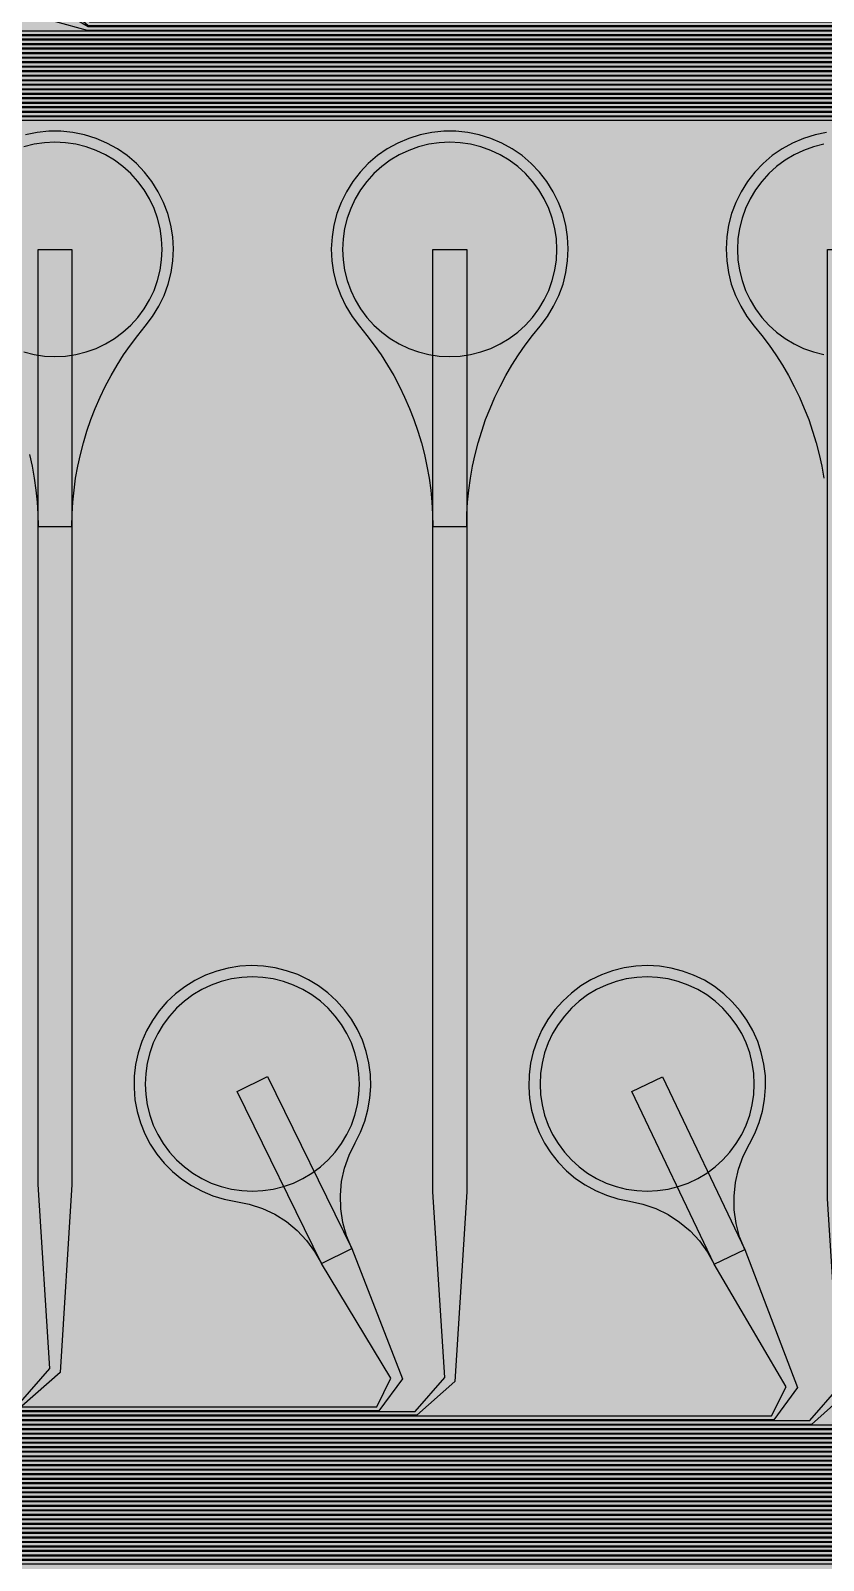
# Model space of a CAD drawing. Header units: metres. Extents: x -7231 to 10969, y -37556 to 1873.
# Drawn here: x 7210 to 7913, y -30203 to -28847 of the extents above; entities that cross this region are included whole.
import ezdxf

# ---------------------------------------------------------------- set-up
doc = ezdxf.new("R2010")
doc.units = ezdxf.units.M
for name, color, linetype in [('Metal1', 4, 'CONTINUOUS'), ('Metal2', 3, 'CONTINUOUS'), ('Polyimide', 7, 'CONTINUOUS'), ('Polyimide_Negative', 5, 'CONTINUOUS')]:
    doc.layers.add(name, color=color, linetype=linetype)

msp = doc.modelspace()

# ---------------------------------------------------------------- hatches: boundary and pattern name
at = {"layer": 'Polyimide'}
msp.add_hatch(color=7, dxfattribs=at).paths.add_polyline_path([(4065.7, -468), (4066.7, -502), (4068.5, -536), (4071.4, -570), (4075.5, -604), (4081, -638), (4088, -672), (4096.5, -706), (4106.6, -740), (4118.3, -774), (4131.6, -808), (4146.5, -842), (4162.9, -876), (4180.7, -910), (4199.8, -944), (4220.2, -978), (4241.7, -1012), (4264.2, -1046), (4287.5, -1080), (4311.5, -1114), (4336, -1148), (4360.9, -1182), (4385.9, -1216), (4410.9, -1250), (4435.7, -1284), (4460.2, -1318), (4484.2, -1352), (4507.5, -1385.9), (4530, -1419.9), (4551.5, -1453.9), (4571.9, -1487.9), (4591.1, -1521.9), (4608.9, -1555.9), (4625.3, -1589.9), (4640.1, -1623.9), (4653.4, -1657.9), (4665.1, -1691.9), (4675.2, -1725.9), (4683.7, -1759.9), (4690.7, -1793.9), (4696.2, -1827.9), (4700.3, -1861.9), (4703.2, -1895.9), (4705.1, -1929.9), (4706.1, -1963.9), (4706.4, -1997.9), (4706.5, -2031.9), (4706.5, -4793), (4710, -4838.4), (4720.2, -4882.7), (4737.1, -4925), (4760.1, -4964.2), (4788.9, -4999.5), (4822.6, -5030), (4860.5, -5055.1), (4901.8, -5074.2), (4901.8, -5074.2), (4970.7, -5105.2), (5034.7, -5145.3), (5092.8, -5193.5), (5143.8, -5249.2), (5186.9, -5311.2), (5221.2, -5378.4), (5246.2, -5449.7), (5261.4, -5523.7), (5266.5, -5599), (5261.4, -5674.3), (5246.2, -5748.3), (5221.2, -5819.6), (5186.9, -5886.8), (5143.8, -5948.8), (5092.8, -6004.5), (5034.7, -6052.7), (4970.7, -6092.8), (4901.8, -6123.8), (4860.5, -6142.9), (4822.6, -6168), (4788.9, -6198.5), (4760.1, -6233.8), (4737.1, -6273), (4720.2, -6315.3), (4710, -6359.6), (4706.5, -6405), (4706.5, -9221.5), (4710, -9266.9), (4720.2, -9311.2), (4737.1, -9353.5), (4760.1, -9392.7), (4788.9, -9428), (4822.6, -9458.5), (4860.5, -9483.6), (4901.8, -9502.7), (4970.7, -9533.7), (5034.7, -9573.8), (5092.8, -9622), (5143.8, -9677.7), (5186.9, -9739.7), (5221.2, -9806.9), (5246.2, -9878.2), (5261.4, -9952.2), (5266.5, -10027.5), (5261.4, -10102.8), (5246.2, -10176.8), (5221.2, -10248.1), (5186.9, -10315.3), (5143.8, -10377.3), (5092.8, -10433), (5034.7, -10481.2), (4970.7, -10521.3), (4901.8, -10552.3), (4860.5, -10571.4), (4822.6, -10596.5), (4788.9, -10627), (4760.1, -10662.3), (4737.1, -10701.5), (4720.2, -10743.8), (4710, -10788.1), (4706.5, -10833.5), (4706.5, -13650), (4710, -13695.4), (4720.2, -13739.7), (4737.1, -13782), (4760.1, -13821.2), (4788.9, -13856.5), (4822.6, -13887), (4860.5, -13912.1), (4901.8, -13931.2), (4970.7, -13962.2), (5034.7, -14002.2), (5092.8, -14050.5), (5143.8, -14106.2), (5186.9, -14168.2), (5221.2, -14235.4), (5246.2, -14306.7), (5261.4, -14380.7), (5266.5, -14456), (5261.4, -14531.3), (5246.2, -14605.3), (5221.2, -14676.5), (5186.9, -14743.8), (5143.8, -14805.8), (5092.8, -14861.5), (5034.7, -14909.7), (4970.7, -14949.8), (4901.8, -14980.8), (4860.5, -14999.9), (4822.6, -15025), (4788.9, -15055.5), (4760.1, -15090.8), (4737.1, -15130), (4720.2, -15172.3), (4710, -15216.6), (4706.5, -15262), (4706.5, -15456), (4720.9, -15750), (4764.1, -16041.3), (4835.7, -16326.8), (4934.9, -16604), (5060.7, -16870.2), (5212.1, -17122.7), (5387.5, -17359.2), (5585.2, -17577.3), (5803.3, -17775), (6039.8, -17950.4), (6292.3, -18101.8), (6558.4, -18227.6), (6835.6, -18326.8), (7121.2, -18398.3), (7412.4, -18441.5), (7706.5, -18456), (9969, -18456), (10047.4, -18459.8), (10125.1, -18471.4), (10201.2, -18490.4), (10275.2, -18516.9), (10346.1, -18550.5), (10413.5, -18590.8), (10476.5, -18637.6), (10534.7, -18690.3), (10587.4, -18748.5), (10634.2, -18811.5), (10674.5, -18878.9), (10708.1, -18949.8), (10734.6, -19023.8), (10753.6, -19099.9), (10765.2, -19177.6), (10769, -19256), (10769, -20895.8), (10730.2, -20951.4), (10694.6, -21009.1), (10662.2, -21068.6), (10633.2, -21129.9), (10607.6, -21192.7), (10585.5, -21256.7), (10566.9, -21322), (10552, -21388.1), (10540.8, -21455), (10533.4, -21522.3), (10529.6, -21590), (10529.6, -21657.8), (10533.4, -21725.5), (10540.8, -21792.9), (10552, -21859.7), (10566.9, -21925.9), (10585.5, -21991.1), (10607.6, -22055.2), (10633.2, -22117.9), (10662.2, -22179.2), (10694.6, -22238.7), (10730.2, -22296.4), (10769, -22352), (10769, -32454.2), (10728.7, -32510.5), (10691.7, -32568.9), (10658, -32629.3), (10627.8, -32691.6), (10601.2, -32755.4), (10578.2, -32820.7), (10558.9, -32887.1), (10543.4, -32954.5), (10531.8, -33022.7), (10524, -33091.4), (10520.1, -33160.5), (10520.1, -33229.7), (10524, -33298.8), (10531.8, -33367.5), (10543.4, -33435.7), (10558.9, -33503.1), (10578.2, -33569.5), (10601.2, -33634.8), (10627.8, -33698.6), (10658, -33760.8), (10691.7, -33821.3), (10728.7, -33879.7), (10769, -33936), (10769, -36556), (10765.2, -36634.4), (10753.6, -36712.1), (10734.6, -36788.2), (10708.1, -36862.1), (10674.5, -36933.1), (10634.2, -37000.5), (10587.4, -37063.5), (10534.7, -37121.7), (10476.5, -37174.4), (10413.5, -37221.2), (10346.1, -37261.5), (10275.2, -37295.1), (10201.2, -37321.6), (10125.1, -37340.6), (10047.4, -37352.1), (9969, -37356), (-6231, -37356), (-6309.4, -37352.1), (-6387.1, -37340.6), (-6463.2, -37321.6), (-6537.2, -37295.1), (-6608.1, -37261.5), (-6675.5, -37221.2), (-6738.5, -37174.4), (-6796.7, -37121.7), (-6849.4, -37063.5), (-6896.2, -37000.5), (-6936.5, -36933.1), (-6970.1, -36862.1), (-6996.6, -36788.2), (-7015.6, -36712.1), (-7027.2, -36634.4), (-7031, -36556), (-7031, -33936), (-6990.7, -33879.8), (-6953.7, -33821.3), (-6920, -33760.9), (-6889.8, -33698.6), (-6863.2, -33634.8), (-6840.2, -33569.5), (-6820.9, -33503.1), (-6805.4, -33435.7), (-6793.7, -33367.5), (-6785.9, -33298.8), (-6782, -33229.7), (-6782, -33160.5), (-6785.9, -33091.4), (-6793.7, -33022.7), (-6805.4, -32954.5), (-6820.9, -32887.1), (-6840.2, -32820.6), (-6863.2, -32755.4), (-6889.8, -32691.5), (-6920, -32629.3), (-6953.7, -32568.9), (-6990.7, -32510.4), (-7031, -32454.2), (-7031, -22364.8), (-6990.7, -22308.6), (-6953.7, -22250.1), (-6920, -22189.7), (-6889.8, -22127.5), (-6863.2, -22063.6), (-6840.2, -21998.4), (-6820.9, -21931.9), (-6805.4, -21864.5), (-6793.7, -21796.3), (-6785.9, -21727.6), (-6782, -21658.5), (-6782, -21589.3), (-6785.9, -21520.3), (-6793.7, -21451.5), (-6805.4, -21383.3), (-6820.9, -21315.9), (-6840.2, -21249.5), (-6863.2, -21184.2), (-6889.8, -21120.4), (-6920, -21058.1), (-6953.7, -20997.7), (-6990.7, -20939.3), (-7031, -20883), (-7031, -19256), (-7027.2, -19177.6), (-7015.6, -19099.9), (-6996.6, -19023.8), (-6970.1, -18949.8), (-6936.5, -18878.9), (-6896.2, -18811.5), (-6849.4, -18748.5), (-6796.7, -18690.3), (-6738.5, -18637.6), (-6675.5, -18590.8), (-6608.1, -18550.5), (-6537.2, -18516.9), (-6463.2, -18490.4), (-6387.1, -18471.4), (-6309.4, -18459.8), (-6231, -18456), (-3968.5, -18456), (-3674.4, -18441.5), (-3383.2, -18398.3), (-3097.6, -18326.8), (-2820.4, -18227.6), (-2554.3, -18101.8), (-2301.8, -17950.4), (-2065.3, -17775), (-1847.2, -17577.3), (-1649.5, -17359.2), (-1474.1, -17122.7), (-1322.7, -16870.2), (-1196.9, -16604), (-1097.7, -16326.8), (-1026.1, -16041.3), (-982.9, -15750), (-968.5, -15456), (-968.5, -15262), (-972, -15216.6), (-982.2, -15172.3), (-999.1, -15130), (-1022.1, -15090.8), (-1050.9, -15055.5), (-1084.6, -15025), (-1122.5, -14999.9), (-1163.8, -14980.8), (-1232.7, -14949.8), (-1296.7, -14909.7), (-1354.8, -14861.5), (-1405.8, -14805.8), (-1448.9, -14743.8), (-1483.2, -14676.5), (-1508.2, -14605.3), (-1523.4, -14531.3), (-1528.5, -14456), (-1523.4, -14380.7), (-1508.2, -14306.7), (-1483.2, -14235.4), (-1448.9, -14168.2), (-1405.8, -14106.2), (-1354.8, -14050.5), (-1296.7, -14002.2), (-1232.7, -13962.2), (-1163.8, -13931.2), (-1122.5, -13912.1), (-1084.6, -13887), (-1050.9, -13856.5), (-1022.1, -13821.2), (-999.1, -13782), (-982.2, -13739.7), (-972, -13695.4), (-968.5, -13650), (-968.5, -12309.6), (-972, -12264.3), (-982.2, -12219.9), (-999.1, -12177.7), (-1022.1, -12138.5), (-1050.9, -12103.2), (-1084.6, -12072.6), (-1122.5, -12047.5), (-1163.8, -12028.5), (-1232.7, -11997.4), (-1296.7, -11957.4), (-1354.8, -11909.1), (-1405.8, -11853.5), (-1448.9, -11791.5), (-1483.2, -11724.2), (-1508.2, -11653), (-1523.4, -11579), (-1528.5, -11503.7), (-1523.4, -11428.3), (-1508.2, -11354.4), (-1483.2, -11283.1), (-1448.9, -11215.9), (-1405.8, -11153.8), (-1354.8, -11098.2), (-1296.7, -11049.9), (-1232.7, -11009.9), (-1163.8, -10978.8), (-1122.5, -10959.8), (-1084.6, -10934.7), (-1050.9, -10904.1), (-1022.1, -10868.9), (-999.1, -10829.6), (-982.2, -10787.4), (-972, -10743), (-968.5, -10697.7), (-968.5, -9357.3), (-972, -9311.9), (-982.2, -9267.6), (-999.1, -9225.4), (-1022.1, -9186.1), (-1050.9, -9150.8), (-1084.6, -9120.3), (-1122.5, -9095.2), (-1163.8, -9076.2), (-1163.8, -9076.2), (-1232.7, -9045.1), (-1296.7, -9005.1), (-1354.8, -8956.8), (-1405.8, -8901.1), (-1448.9, -8839.1), (-1483.2, -8771.9), (-1508.2, -8700.6), (-1523.4, -8626.7), (-1528.5, -8551.3), (-1523.4, -8476), (-1508.2, -8402), (-1483.2, -8330.8), (-1448.9, -8263.5), (-1405.8, -8201.5), (-1354.8, -8145.9), (-1296.7, -8097.6), (-1232.7, -8057.6), (-1163.8, -8026.5), (-1163.8, -8026.5), (-1122.5, -8007.4), (-1084.6, -7982.4), (-1050.9, -7951.8), (-1022.1, -7916.5), (-999.1, -7877.3), (-982.2, -7835), (-972, -7790.7), (-968.5, -7745.4), (-968.5, -6405), (-972, -6359.6), (-982.2, -6315.3), (-999.1, -6273), (-1022.1, -6233.8), (-1050.9, -6198.5), (-1084.6, -6168), (-1122.5, -6142.9), (-1163.8, -6123.8), (-1163.8, -6123.8), (-1232.7, -6092.8), (-1296.7, -6052.7), (-1354.8, -6004.5), (-1405.8, -5948.8), (-1448.9, -5886.8), (-1483.2, -5819.6), (-1508.2, -5748.3), (-1523.4, -5674.3), (-1528.5, -5599), (-1523.4, -5523.7), (-1508.2, -5449.7), (-1483.2, -5378.4), (-1448.9, -5311.2), (-1405.8, -5249.2), (-1354.8, -5193.5), (-1296.7, -5145.3), (-1232.7, -5105.2), (-1163.8, -5074.2), (-1163.8, -5074.2), (-1122.5, -5055.1), (-1084.6, -5030), (-1050.9, -4999.5), (-1022.1, -4964.2), (-999.1, -4925), (-982.2, -4882.7), (-972, -4838.4), (-968.5, -4793), (-968.5, -2031.9), (-968.4, -1997.9), (-968.1, -1963.9), (-967.1, -1929.9), (-965.2, -1895.9), (-962.2, -1861.9), (-958, -1827.9), (-952.4, -1793.9), (-945.3, -1759.9), (-936.6, -1725.9), (-926.4, -1691.9), (-914.4, -1657.9), (-900.9, -1623.9), (-885.7, -1589.9), (-869.1, -1555.9), (-850.9, -1521.9), (-831.4, -1487.9), (-810.6, -1453.9), (-788.7, -1419.9), (-765.8, -1385.9), (-742.1, -1352), (-717.6, -1318), (-692.7, -1284), (-667.4, -1250), (-641.9, -1216), (-616.4, -1182), (-591.1, -1148), (-566.1, -1114), (-541.7, -1080), (-517.9, -1046), (-495, -1012), (-473.1, -978), (-452.4, -944), (-432.8, -910), (-414.7, -876), (-398, -842), (-382.9, -808), (-369.3, -774), (-357.4, -740), (-347.1, -706), (-338.4, -672), (-331.3, -638), (-325.7, -604), (-321.5, -570), (-318.6, -536), (-316.7, -502), (-315.7, -468), (-315.3, -434), (-315.2, -400), (-315.2, 401), (-315.2, 451), (-315.2, 1644), (-270.2, 1644), (-270, 1637.1), (-269.4, 1630.3), (-268.2, 1623.5), (-266.7, 1616.8), (-264.7, 1610.2), (-262.3, 1603.8), (-259.4, 1597.6), (-256.2, 1591.5), (-252.6, 1585.7), (-248.6, 1580.1), (-244.2, 1574.8), (-239.5, 1569.8), (-234.5, 1565.1), (-229.2, 1560.7), (-223.6, 1556.7), (-217.8, 1553.1), (-211.7, 1549.8), (-205.4, 1547), (-199, 1544.6), (-192.4, 1542.6), (-185.7, 1541), (-179, 1539.9), (-172.1, 1539.2), (-165.2, 1539), (-158.4, 1539.2), (-151.5, 1539.9), (-144.8, 1541), (-138.1, 1542.6), (-131.5, 1544.6), (-125.1, 1547), (-118.8, 1549.8), (-112.8, 1553.1), (-106.9, 1556.7), (-101.3, 1560.7), (-96, 1565.1), (-91, 1569.8), (-86.3, 1574.8), (-81.9, 1580.1), (-77.9, 1585.7), (-74.3, 1591.5), (-71.1, 1597.6), (-68.2, 1603.8), (-65.8, 1610.2), (-63.8, 1616.8), (-62.3, 1623.5), (-61.1, 1630.3), (-60.5, 1637.1), (-60.2, 1644), (1853, 1644), (1853, 1573), (3815.2, 1573), (3815.5, 1579.5), (3816.1, 1586.1), (3817.2, 1592.5), (3818.7, 1598.9), (3820.6, 1605.1), (3822.9, 1611.3), (3825.6, 1617.2), (3828.6, 1623), (3832.1, 1628.6), (3835.9, 1633.9), (3840.1, 1638.9), (3844.5, 1643.7), (3849.3, 1648.2), (3854.4, 1652.3), (3859.7, 1656.1), (3865.2, 1659.6), (3871, 1662.7), (3877, 1665.4), (3883.1, 1667.7), (3889.4, 1669.6), (3895.7, 1671.1), (3902.2, 1672.1), (3908.7, 1672.8), (3915.2, 1673), (3921.8, 1672.8), (3928.3, 1672.1), (3934.8, 1671.1), (3941.1, 1669.6), (3947.4, 1667.7), (3953.5, 1665.4), (3959.5, 1662.7), (3965.2, 1659.6), (3970.8, 1656.1), (3976.1, 1652.3), (3981.2, 1648.2), (3986, 1643.7), (3990.4, 1638.9), (3994.6, 1633.9), (3998.4, 1628.6), (4001.9, 1623), (4004.9, 1617.2), (4007.6, 1611.3), (4009.9, 1605.1), (4011.8, 1598.9), (4013.3, 1592.5), (4014.4, 1586.1), (4015, 1579.5), (4015.2, 1573), (4065.2, 1573), (4065.2, 451), (4065.2, 401), (4065.2, -400), (4065.3, -434), (4065.7, -468)])

# ---------------------------------------------------------------- linework, layer by layer
at = {"layer": 'Metal1'}
for points in [[(2416.8, -19211.9), (2416.8, -30170.3), (2445.7, -30199.2), (9418.8, -30199.2), (9447.8, -30170.3), (9447.8, -28863.7), (9418.8, -28834.8), (7610.8, -28834.8), (7576.7, -28805), (7566.5, -28662.5), (7566.5, -27931), (7596.5, -27931), (7596.5, -28662.5), (7586.3, -28801), (7612.2, -28831.2), (9420.2, -28831.2), (9451.2, -28862.3), (9451.2, -30171.7), (9420.2, -30202.7), (2444.3, -30202.7), (2413.2, -30171.7), (2413.2, -19211.9)], [(2424.8, -19211.9), (2424.8, -30162.3), (2453.7, -30191.2), (9410.8, -30191.2), (9439.8, -30162.3), (9439.8, -28871.7), (9410.8, -28842.7), (7260.8, -28842.7), (7226.7, -28813), (7216.5, -28668.9), (7216.5, -27931), (7246.5, -27931), (7246.5, -28668.9), (7236.3, -28809), (7262.2, -28839.2), (9412.2, -28839.2), (9443.3, -28870.3), (9443.3, -30163.7), (9412.2, -30194.7), (2452.3, -30194.7), (2421.2, -30163.7), (2421.2, -19211.9)], [(2432.8, -19211.9), (2432.8, -30154.3), (2461.7, -30183.2), (9402.8, -30183.2), (9431.8, -30154.3), (9431.8, -28879.7), (9402.8, -28850.7), (6910.8, -28850.7), (6876.7, -28821), (6866.5, -28675.3), (6866.5, -27931), (6896.5, -27931), (6896.5, -28675.3), (6886.3, -28817), (6912.2, -28847.2), (9404.2, -28847.2), (9435.2, -28878.3), (9435.2, -30155.7), (9404.2, -30186.8), (2460.3, -30186.8), (2429.2, -30155.7), (2429.2, -19211.9)], [(2440.8, -19211.9), (2440.8, -30146.3), (2469.7, -30175.2), (9394.8, -30175.2), (9423.8, -30146.3), (9423.8, -28887.7), (9394.8, -28858.8), (6560.8, -28858.8), (6526.8, -28829), (6516.5, -28681.7), (6516.5, -27931), (6546.5, -27931), (6546.5, -28681.7), (6536.2, -28825), (6562.2, -28855.2), (9396.2, -28855.2), (9427.3, -28886.3), (9427.3, -30147.7), (9396.2, -30178.7), (2468.3, -30178.7), (2437.2, -30147.7), (2437.2, -19211.9)], [(2448.7, -19211.9), (2448.7, -30138.3), (2477.7, -30167.2), (9386.8, -30167.2), (9415.8, -30138.3), (9415.8, -28895.7), (9386.8, -28866.8), (6210.8, -28866.8), (6176.8, -28837), (6166.5, -28688.1), (6166.5, -27931), (6196.5, -27931), (6196.5, -28688.1), (6186.2, -28833), (6212.2, -28863.2), (9388.2, -28863.2), (9419.2, -28894.3), (9419.2, -30139.7), (9388.2, -30170.7), (2476.3, -30170.7), (2445.2, -30139.7), (2445.2, -19211.9)], [(2456.7, -19211.9), (2456.7, -30130.3), (2485.7, -30159.2), (9378.8, -30159.2), (9407.8, -30130.3), (9407.8, -28903.7), (9378.8, -28874.7), (5860.8, -28874.7), (5826.8, -28844.9), (5816.5, -28694.5), (5816.5, -27931), (5846.5, -27931), (5846.5, -28694.5), (5836.2, -28841.1), (5862.2, -28871.2), (9380.2, -28871.2), (9411.3, -28902.3), (9411.3, -30131.7), (9380.2, -30162.7), (2484.3, -30162.7), (2453.2, -30131.7), (2453.2, -19211.9)], [(2464.7, -19211.9), (2464.7, -30122.3), (2493.7, -30151.2), (9370.8, -30151.2), (9399.8, -30122.3), (9399.8, -28911.7), (9370.8, -28882.7), (5510.8, -28882.7), (5476.8, -28852.9), (5466.5, -28700.9), (5466.5, -27931), (5496.5, -27931), (5496.5, -28700.9), (5486.2, -28849.1), (5512.2, -28879.2), (9372.2, -28879.2), (9403.2, -28910.3), (9403.2, -30123.7), (9372.2, -30154.8), (2492.3, -30154.8), (2461.2, -30123.7), (2461.2, -19211.9)], [(2472.7, -19211.9), (2472.7, -30114.3), (2501.7, -30143.2), (9362.8, -30143.2), (9391.8, -30114.3), (9391.8, -28919.7), (9362.8, -28890.8), (5160.8, -28890.8), (5126.9, -28860.9), (5116.5, -28707.3), (5116.5, -27931), (5146.5, -27931), (5146.5, -28707.3), (5136.1, -28857.1), (5162.2, -28887.2), (9364.2, -28887.2), (9395.3, -28918.3), (9395.3, -30115.7), (9364.2, -30146.7), (2500.3, -30146.7), (2469.2, -30115.7), (2469.2, -19211.9)], [(2480.7, -19211.9), (2480.7, -30106.3), (2509.7, -30135.2), (9354.8, -30135.2), (9383.8, -30106.3), (9383.8, -28927.7), (9354.8, -28898.8), (4810.8, -28898.8), (4776.9, -28868.9), (4766.5, -28713.7), (4766.5, -27931), (4796.5, -27931), (4796.5, -28713.7), (4786.1, -28865.1), (4812.2, -28895.2), (9356.2, -28895.2), (9387.2, -28926.3), (9387.2, -30107.7), (9356.2, -30138.7), (2508.3, -30138.7), (2477.2, -30107.7), (2477.2, -19211.9)], [(2488.7, -19211.9), (2488.7, -30098.3), (2517.7, -30127.2), (9346.8, -30127.2), (9375.8, -30098.3), (9375.8, -28935.7), (9346.8, -28906.7), (4460.8, -28906.7), (4426.9, -28876.9), (4416.5, -28720.1), (4416.5, -27931), (4446.5, -27931), (4446.5, -28720.1), (4436.1, -28873.1), (4462.2, -28903.2), (9348.2, -28903.2), (9379.3, -28934.3), (9379.3, -30099.7), (9348.2, -30130.7), (2516.3, -30130.7), (2485.2, -30099.7), (2485.2, -19211.9)], [(2496.7, -19211.9), (2496.7, -30090.3), (2525.7, -30119.2), (9338.8, -30119.2), (9367.8, -30090.3), (9367.8, -28943.7), (9338.8, -28914.7), (4110.8, -28914.7), (4076.9, -28884.9), (4066.5, -28726.5), (4066.5, -27931), (4096.5, -27931), (4096.5, -28726.5), (4086.1, -28881.1), (4112.2, -28911.2), (9340.2, -28911.2), (9371.2, -28942.3), (9371.2, -30091.7), (9340.2, -30122.8), (2524.3, -30122.8), (2493.2, -30091.7), (2493.2, -19211.9)], [(2504.7, -19211.9), (2504.7, -30082.3), (2533.7, -30111.2), (9330.8, -30111.2), (9359.8, -30082.3), (9359.8, -28951.7), (9330.8, -28922.8), (3760.8, -28922.8), (3726.9, -28892.9), (3716.5, -28732.9), (3716.5, -27931), (3746.5, -27931), (3746.5, -28732.9), (3736.1, -28889.1), (3762.2, -28919.2), (9332.2, -28919.2), (9363.3, -28950.3), (9363.3, -30083.7), (9332.2, -30114.7), (2532.3, -30114.7), (2501.2, -30083.7), (2501.2, -19211.9)], [(2512.7, -19211.9), (2512.7, -30074.3), (2541.7, -30103.2), (8950.8, -30103.2), (8977.1, -30073.2), (8966.5, -29902.1), (8966.5, -29041), (8996.5, -29041), (8996.5, -29902.1), (8985.9, -30076.8), (8952.2, -30106.7), (2540.3, -30106.7), (2509.2, -30075.7), (2509.2, -19211.9)], [(2520.7, -19211.9), (2520.7, -30066.3), (2549.7, -30095.2), (8600.8, -30095.2), (8627.1, -30065.2), (8616.5, -29895.7), (8616.5, -29041), (8646.5, -29041), (8646.5, -29895.7), (8635.9, -30068.8), (8602.2, -30098.7), (2548.3, -30098.7), (2517.2, -30067.7), (2517.2, -19211.9)], [(2528.7, -19211.9), (2528.7, -30058.3), (2557.7, -30087.2), (8250.8, -30087.2), (8277.1, -30057.2), (8266.5, -29889.3), (8266.5, -29041), (8296.5, -29041), (8296.5, -29889.3), (8285.9, -30060.8), (8252.2, -30090.8), (2556.3, -30090.8), (2525.2, -30059.7), (2525.2, -19211.9)], [(2536.7, -19211.9), (2536.7, -30050.3), (2565.7, -30079.2), (7900.8, -30079.2), (7927.1, -30049.2), (7916.5, -29882.9), (7916.5, -29041), (7946.5, -29041), (7946.5, -29882.9), (7935.9, -30052.8), (7902.2, -30082.8), (2564.3, -30082.8), (2533.2, -30051.7), (2533.2, -19211.9)], [(2544.7, -19211.9), (2544.7, -30042.3), (2573.7, -30071.2), (7550.8, -30071.2), (7577.1, -30041.2), (7566.5, -29876.5), (7566.5, -29041), (7596.5, -29041), (7596.5, -29876.5), (7585.9, -30044.8), (7552.2, -30074.7), (2572.3, -30074.7), (2541.2, -30043.7), (2541.2, -19211.9)], [(2552.7, -19211.9), (2552.7, -30034.3), (2581.7, -30063.2), (7200.8, -30063.2), (7227, -30033.2), (7216.5, -29870.1), (7216.5, -29041), (7246.5, -29041), (7246.5, -29870.1), (7236, -30036.8), (7202.2, -30066.7), (2580.3, -30066.7), (2549.2, -30035.7), (2549.2, -19211.9)], [(7209, -29222.7), (7211.3, -29233.2), (7213.2, -29243.8), (7214.6, -29254.4), (7215.7, -29265.1), (7216.3, -29275.8), (7216.5, -29286.6), (7246.5, -29286.6), (7246.5, -29286.6), (7246.7, -29275.8), (7247.3, -29265.1), (7248.4, -29254.4), (7249.8, -29243.8), (7251.7, -29233.2), (7254, -29222.7), (7256.7, -29212.4), (7259.8, -29202.1), (7263.3, -29191.9), (7267.2, -29181.9), (7271.5, -29172.1), (7276.1, -29162.4), (7281.2, -29152.9), (7286.6, -29143.6), (7292.3, -29134.6), (7298.4, -29125.8), (7304.9, -29117.2), (7311.6, -29108.9), (7318.1, -29100.4), (7323.6, -29091.4), (7328.2, -29081.8), (7331.9, -29071.9), (7334.5, -29061.6), (7336, -29051.1), (7336.5, -29040.5), (7335.9, -29029.9), (7334.3, -29019.4), (7331.6, -29009.2), (7327.8, -28999.3), (7323.1, -28989.8), (7317.5, -28980.8), (7311, -28972.4), (7303.7, -28964.7), (7295.6, -28957.8), (7286.9, -28951.8), (7277.6, -28946.7), (7267.9, -28942.5), (7257.7, -28939.3), (7247.4, -28937.2), (7236.8, -28936.1), (7226.2, -28936.1), (7215.6, -28937.2), (7205.3, -28939.3)], [(7915.6, -28937.2), (7905.3, -28939.3), (7895.1, -28942.5), (7885.4, -28946.7), (7876.1, -28951.8), (7867.4, -28957.8), (7859.3, -28964.7), (7852, -28972.4), (7845.5, -28980.8), (7839.9, -28989.8), (7835.2, -28999.3), (7831.4, -29009.2), (7828.7, -29019.4), (7827.1, -29029.9), (7826.5, -29040.5), (7827, -29051.1), (7828.5, -29061.6), (7831.1, -29071.9), (7834.8, -29081.8), (7839.4, -29091.4), (7844.9, -29100.4), (7851.4, -29108.9), (7858.1, -29117.2), (7864.6, -29125.8), (7870.7, -29134.6), (7876.4, -29143.6), (7881.8, -29152.9), (7886.9, -29162.4), (7891.5, -29172.1), (7895.8, -29181.9), (7899.7, -29191.9), (7903.2, -29202.1), (7906.3, -29212.4), (7909, -29222.7), (7911.3, -29233.2), (7913.2, -29243.8)]]:
    msp.add_lwpolyline(points, dxfattribs=at)
msp.add_lwpolyline([(7596.5, -29286.6), (7596.7, -29275.8), (7597.3, -29265.1), (7598.4, -29254.4), (7599.8, -29243.8), (7601.7, -29233.2), (7604, -29222.7), (7606.7, -29212.4), (7609.8, -29202.1), (7613.3, -29191.9), (7617.2, -29181.9), (7621.5, -29172.1), (7626.1, -29162.4), (7631.2, -29152.9), (7636.6, -29143.6), (7642.3, -29134.6), (7648.4, -29125.8), (7654.9, -29117.2), (7661.6, -29108.9), (7668.1, -29100.4), (7673.6, -29091.4), (7678.2, -29081.8), (7681.9, -29071.9), (7684.5, -29061.6), (7686, -29051.1), (7686.5, -29040.5), (7685.9, -29029.9), (7684.3, -29019.4), (7681.6, -29009.2), (7677.8, -28999.3), (7673.1, -28989.8), (7667.5, -28980.8), (7661, -28972.4), (7653.7, -28964.7), (7645.6, -28957.8), (7636.9, -28951.8), (7627.6, -28946.7), (7617.9, -28942.5), (7607.7, -28939.3), (7597.4, -28937.2), (7586.8, -28936.1), (7576.2, -28936.1), (7565.6, -28937.2), (7555.3, -28939.3), (7545.1, -28942.5), (7535.4, -28946.7), (7526.1, -28951.8), (7517.4, -28957.8), (7509.3, -28964.7), (7502, -28972.4), (7495.5, -28980.8), (7489.9, -28989.8), (7485.2, -28999.3), (7481.4, -29009.2), (7478.7, -29019.4), (7477.1, -29029.9), (7476.5, -29040.5), (7477, -29051.1), (7478.5, -29061.6), (7481.1, -29071.9), (7484.8, -29081.8), (7489.4, -29091.4), (7494.9, -29100.4), (7501.4, -29108.9), (7508.1, -29117.2), (7514.6, -29125.8), (7520.7, -29134.6), (7526.4, -29143.6), (7531.8, -29152.9), (7536.9, -29162.4), (7541.5, -29172.1), (7545.8, -29181.9), (7549.7, -29191.9), (7553.2, -29202.1), (7556.3, -29212.4), (7559, -29222.7), (7561.3, -29233.2), (7563.2, -29243.8), (7564.6, -29254.4), (7565.7, -29265.1), (7566.3, -29275.8), (7566.5, -29286.6), (7596.5, -29286.6)], close=True, dxfattribs=at)
at = {"layer": 'Metal2'}
for points in [[(2412.7, -19211.9), (2412.7, -30174.3), (2441.7, -30203.2), (9422.8, -30203.2), (9451.8, -30174.3), (9451.8, -28859.7), (9422.8, -28830.7), (7944.2, -28830.7), (7887, -28817.1), (7865.9, -28801.6), (7745.9, -28681.6), (7767.1, -28660.4), (7887.1, -28780.4), (7899.5, -28798.4), (7944.8, -28827.2), (9424.2, -28827.2), (9455.2, -28858.3), (9455.2, -30175.7), (9424.2, -30206.8), (2440.3, -30206.8), (2409.2, -30175.7), (2409.2, -19211.9)], [(2420.7, -19211.9), (2420.7, -30166.3), (2449.7, -30195.2), (9414.8, -30195.2), (9443.8, -30166.3), (9443.8, -28867.7), (9414.8, -28838.8), (7602.2, -28838.8), (7545.7, -28824.2), (7515.9, -28801.6), (7395.9, -28681.6), (7417.1, -28660.4), (7537.1, -28780.4), (7556.9, -28807.4), (7602.8, -28835.2), (9416.2, -28835.2), (9447.2, -28866.3), (9447.2, -30167.7), (9416.2, -30198.7), (2448.3, -30198.7), (2417.2, -30167.7), (2417.2, -19211.9)], [(2428.7, -19211.9), (2428.7, -30158.3), (2457.7, -30187.2), (9406.8, -30187.2), (9435.8, -30158.3), (9435.8, -28875.7), (9406.8, -28846.8), (7260.2, -28846.8), (7204.2, -28831.4), (7165.9, -28801.6), (7045.9, -28681.6), (7067.1, -28660.4), (7187.1, -28780.4), (7214.4, -28816.2), (7260.8, -28843.2), (9408.2, -28843.2), (9439.2, -28874.3), (9439.2, -30159.7), (9408.2, -30190.7), (2456.3, -30190.7), (2425.2, -30159.7), (2425.2, -19211.9)], [(2436.7, -19211.9), (2436.7, -30150.3), (2465.7, -30179.2), (9398.8, -30179.2), (9427.8, -30150.3), (9427.8, -28883.7), (9398.8, -28854.7), (6877.3, -28854.7), (6822.7, -28837.4), (6798.7, -28814.3), (6694.6, -28680.2), (6718.4, -28661.8), (6822.4, -28795.9), (6835.9, -28821.2), (6878.1, -28851.2), (9400.2, -28851.2), (9431.2, -28882.3), (9431.2, -30151.7), (9400.2, -30182.7), (2464.3, -30182.7), (2433.2, -30151.7), (2433.2, -19211.9)], [(2444.7, -19211.9), (2444.7, -30142.3), (2473.7, -30171.2), (9390.8, -30171.2), (9419.8, -30142.3), (9419.8, -28891.7), (9390.8, -28862.7), (6527.3, -28862.7), (6473.5, -28844.5), (6445.7, -28816.2), (6344.5, -28679.9), (6368.5, -28662.1), (6469.8, -28798.3), (6486.2, -28829.4), (6528.1, -28859.2), (9392.2, -28859.2), (9423.2, -28890.3), (9423.2, -30143.7), (9392.2, -30174.8), (2472.3, -30174.8), (2441.2, -30143.7), (2441.2, -19211.9)], [(2452.7, -19211.9), (2452.7, -30134.3), (2481.7, -30163.2), (9382.8, -30163.2), (9411.8, -30134.3), (9411.8, -28899.7), (9382.8, -28870.8), (6177.3, -28870.8), (6124.2, -28851.6), (6092.8, -28817.9), (5994.3, -28679.7), (6018.7, -28662.3), (6117.3, -28800.5), (6136.4, -28837.5), (6178.1, -28867.2), (9384.2, -28867.2), (9415.2, -28898.3), (9415.2, -30135.7), (9384.2, -30166.7), (2480.3, -30166.7), (2449.2, -30135.7), (2449.2, -19211.9)], [(2460.7, -19211.9), (2460.7, -30126.3), (2489.7, -30155.2), (9374.8, -30155.2), (9403.8, -30126.3), (9403.8, -28907.7), (9374.8, -28878.8), (5827.3, -28878.8), (5774.9, -28858.8), (5740.1, -28819.5), (5644.1, -28679.5), (5668.9, -28662.5), (5764.8, -28802.5), (5786.6, -28845.7), (5828.1, -28875.2), (9376.2, -28875.2), (9407.2, -28906.3), (9407.2, -30127.7), (9376.2, -30158.7), (2488.3, -30158.7), (2457.2, -30127.7), (2457.2, -19211.9)], [(2468.7, -19211.9), (2468.7, -30118.3), (2497.7, -30147.2), (9366.8, -30147.2), (9395.8, -30118.3), (9395.8, -28915.7), (9366.8, -28886.7), (5477.3, -28886.7), (5425.5, -28866.2), (5387.4, -28820.9), (5294, -28679.3), (5319, -28662.7), (5412.5, -28804.4), (5436.9, -28853.8), (5478.2, -28883.2), (9368.2, -28883.2), (9399.2, -28914.3), (9399.2, -30119.7), (9368.2, -30150.7), (2496.3, -30150.7), (2465.2, -30119.7), (2465.2, -19211.9)], [(2476.7, -19211.9), (2476.7, -30110.3), (2505.7, -30139.2), (9358.8, -30139.2), (9387.8, -30110.3), (9387.8, -28923.7), (9358.8, -28894.7), (5127.3, -28894.7), (5076.1, -28873.5), (5034.9, -28822.2), (4943.8, -28679.1), (4969.2, -28662.9), (5060.2, -28806.1), (5087.1, -28861.8), (5128.2, -28891.2), (9360.2, -28891.2), (9391.2, -28922.3), (9391.2, -30111.7), (9360.2, -30142.8), (2504.3, -30142.8), (2473.2, -30111.7), (2473.2, -19211.9)], [(2484.7, -19211.9), (2484.7, -30102.3), (2513.7, -30131.2), (9350.8, -30131.2), (9379.8, -30102.3), (9379.8, -28931.7), (9350.8, -28902.8), (4777.3, -28902.8), (4726.7, -28881), (4682.5, -28823.5), (4593.7, -28678.8), (4619.3, -28663.2), (4708.1, -28807.8), (4737.3, -28869.9), (4778.2, -28899.2), (9352.2, -28899.2), (9383.2, -28930.3), (9383.2, -30103.7), (9352.2, -30134.7), (2512.3, -30134.7), (2481.2, -30103.7), (2481.2, -19211.9)], [(2492.7, -19211.9), (2492.7, -30094.3), (2521.7, -30123.2), (9342.8, -30123.2), (9371.8, -30094.3), (9371.8, -28939.7), (9342.8, -28910.8), (4427.2, -28910.8), (4377.3, -28888.4), (4330.2, -28824.6), (4243.6, -28678.7), (4269.4, -28663.3), (4356, -28809.3), (4387.6, -28878), (4428.2, -28907.2), (9344.2, -28907.2), (9375.2, -28938.3), (9375.2, -30095.7), (9344.2, -30126.7), (2520.3, -30126.7), (2489.2, -30095.7), (2489.2, -19211.9)], [(2500.7, -19211.9), (2500.7, -30086.3), (2529.7, -30115.2), (9334.8, -30115.2), (9363.8, -30086.3), (9363.8, -28947.7), (9334.8, -28918.7), (4077.2, -28918.7), (4027.8, -28896), (3978, -28825.6), (3893.5, -28678.5), (3919.5, -28663.5), (4004, -28810.7), (4037.8, -28886), (4078.2, -28915.2), (9336.2, -28915.2), (9367.2, -28946.3), (9367.2, -30087.7), (9336.2, -30118.7), (2528.3, -30118.7), (2497.2, -30087.7), (2497.2, -19211.9)], [(2508.7, -19211.9), (2508.7, -30078.3), (2537.7, -30107.2), (9326.8, -30107.2), (9355.8, -30078.3), (9355.8, -28955.7), (9326.8, -28926.7), (3727.2, -28926.7), (3678.3, -28903.5), (3625.9, -28826.6), (3543.4, -28678.3), (3569.6, -28663.7), (3652.1, -28812), (3688, -28894), (3728.2, -28923.2), (9328.2, -28923.2), (9359.2, -28954.3), (9359.2, -30079.7), (9328.2, -30110.8), (2536.3, -30110.8), (2505.2, -30079.7), (2505.2, -19211.9)], [(2516.7, -19211.9), (2516.7, -30070.3), (2545.7, -30099.2), (8916.8, -30099.2), (8930.8, -30073.2), (8863.9, -29948.3), (8792.8, -29787.1), (8820.2, -29774.9), (8891.4, -29936.2), (8940.4, -30073.9), (8918.7, -30102.8), (2544.3, -30102.8), (2513.2, -30071.7), (2513.2, -19211.9)], [(2524.7, -19211.9), (2524.7, -30062.3), (2553.7, -30091.2), (8566.8, -30091.2), (8580.5, -30065.3), (8514, -29944.3), (8442.8, -29787.2), (8470.2, -29774.8), (8541.3, -29932), (8590.2, -30066), (8568.7, -30094.7), (2552.3, -30094.7), (2521.2, -30063.7), (2521.2, -19211.9)], [(2532.7, -19211.9), (2532.7, -30054.3), (2561.7, -30083.2), (8216.8, -30083.2), (8230.2, -30057.5), (8164.4, -29941.2), (8092.9, -29787.3), (8120.1, -29774.7), (8191.6, -29928.6), (8240, -30058.1), (8218.7, -30086.7), (2560.3, -30086.7), (2529.2, -30055.7), (2529.2, -19211.9)], [(2540.7, -19211.9), (2540.7, -30046.3), (2569.7, -30075.2), (7866.7, -30075.2), (7879.8, -30049.6), (7816, -29940.6), (7743, -29787.5), (7770, -29774.5), (7843.1, -29927.7), (7889.8, -30050.2), (7868.7, -30078.8), (2568.3, -30078.8), (2537.2, -30047.7), (2537.2, -19211.9)], [(2548.7, -19211.9), (2548.7, -30038.3), (2577.7, -30067.2), (7516.7, -30067.2), (7529.4, -30041.8), (7467.7, -29940), (7393, -29787.6), (7420, -29774.4), (7494.7, -29926.8), (7539.6, -30042.3), (7518.7, -30070.8), (2576.3, -30070.8), (2545.2, -30039.7), (2545.2, -19211.9)]]:
    msp.add_lwpolyline(points, dxfattribs=at)
for points in [[(7494.7, -29926.8), (7490, -29915.5), (7486.7, -29903.8), (7484.9, -29891.7), (7484.5, -29879.6), (7485.6, -29867.4), (7488.2, -29855.5), (7492.3, -29844), (7497.7, -29833.1), (7502.4, -29823.8), (7506.2, -29814), (7509, -29803.9), (7510.7, -29793.6), (7511.5, -29783.1), (7511.2, -29772.6), (7509.8, -29762.2), (7507.4, -29752), (7504, -29742.1), (7499.7, -29732.6), (7494.4, -29723.6), (7488.2, -29715.1), (7481.2, -29707.3), (7473.5, -29700.2), (7465.1, -29693.9), (7456.2, -29688.5), (7446.7, -29684), (7436.8, -29680.5), (7426.7, -29678), (7416.3, -29676.5), (7405.8, -29676), (7395.3, -29676.6), (7385, -29678.2), (7374.9, -29680.9), (7365, -29684.5), (7355.6, -29689.1), (7346.7, -29694.7), (7338.4, -29701.1), (7330.8, -29708.2), (7323.9, -29716.2), (7317.9, -29724.7), (7312.7, -29733.8), (7308.5, -29743.4), (7305.2, -29753.4), (7303, -29763.6), (7301.7, -29774), (7301.6, -29784.5), (7302.4, -29794.9), (7304.3, -29805.2), (7307.3, -29815.3), (7311.2, -29825), (7316, -29834.3), (7321.8, -29843.1), (7328.4, -29851.2), (7335.8, -29858.6), (7343.9, -29865.3), (7352.6, -29871.1), (7361.9, -29876), (7371.5, -29880), (7381.6, -29883), (7391.9, -29885), (7403.8, -29887.4), (7415.4, -29891.3), (7426.4, -29896.5), (7436.7, -29903), (7446.1, -29910.8), (7454.5, -29919.6), (7461.7, -29929.4), (7467.7, -29940), (7494.7, -29926.8)], [(7843.1, -29927.7), (7838.5, -29916.4), (7835.4, -29904.6), (7833.7, -29892.6), (7833.5, -29880.4), (7834.7, -29868.3), (7837.4, -29856.4), (7841.6, -29845), (7847.1, -29834.1), (7851.9, -29824.8), (7855.8, -29815.1), (7858.7, -29805), (7860.6, -29794.7), (7861.4, -29784.2), (7861.3, -29773.8), (7860, -29763.4), (7857.7, -29753.1), (7854.5, -29743.2), (7850.2, -29733.6), (7845, -29724.5), (7838.9, -29716), (7832, -29708.1), (7824.4, -29700.9), (7816.1, -29694.5), (7807.2, -29689), (7797.7, -29684.4), (7787.9, -29680.8), (7777.8, -29678.2), (7767.4, -29676.6), (7756.9, -29676), (7746.5, -29676.5), (7736.1, -29678), (7725.9, -29680.5), (7716.1, -29684.1), (7706.6, -29688.6), (7697.7, -29694), (7689.3, -29700.3), (7681.6, -29707.4), (7674.6, -29715.3), (7668.5, -29723.8), (7663.2, -29732.8), (7658.9, -29742.4), (7655.5, -29752.3), (7653.1, -29762.5), (7651.8, -29772.9), (7651.5, -29783.4), (7652.3, -29793.8), (7654.1, -29804.1), (7656.9, -29814.2), (7660.7, -29824), (7665.5, -29833.3), (7671.1, -29842.1), (7677.7, -29850.4), (7685, -29857.9), (7693, -29864.6), (7701.6, -29870.5), (7710.8, -29875.5), (7720.5, -29879.6), (7730.5, -29882.7), (7740.8, -29884.8), (7752.7, -29887.4), (7764.2, -29891.4), (7775.1, -29896.7), (7785.3, -29903.4), (7794.7, -29911.2), (7803, -29920.1), (7810.1, -29930), (7816, -29940.6), (7843.1, -29927.7)]]:
    msp.add_lwpolyline(points, close=True, dxfattribs=at)
at = {"layer": 'Polyimide_Negative'}
for points in [[(7203.9, -29131.9), (7213, -29134.2), (7222.2, -29135.5), (7231.5, -29136), (7240.8, -29135.5), (7250, -29134.2), (7259.1, -29131.9), (7267.9, -29128.8), (7276.3, -29124.8), (7284.3, -29120), (7291.8, -29114.4), (7298.7, -29108.2), (7304.9, -29101.3), (7310.5, -29093.8), (7315.3, -29085.8), (7319.3, -29077.4), (7322.4, -29068.6), (7324.7, -29059.5), (7326, -29050.3), (7326.5, -29041), (7326.5, -29041), (7326, -29031.7), (7324.7, -29022.5), (7322.4, -29013.4), (7319.3, -29004.6), (7315.3, -28996.2), (7310.5, -28988.2), (7304.9, -28980.7), (7298.7, -28973.8), (7291.8, -28967.6), (7284.3, -28962), (7276.3, -28957.2), (7267.9, -28953.2), (7259.1, -28950.1), (7250, -28947.8), (7240.8, -28946.5), (7231.5, -28946), (7222.2, -28946.5), (7213, -28947.8), (7203.9, -28950.1)], [(7913, -28947.8), (7903.9, -28950.1), (7895.1, -28953.2), (7886.7, -28957.2), (7878.7, -28962), (7871.2, -28967.6), (7864.3, -28973.8), (7858.1, -28980.7), (7852.5, -28988.2), (7847.7, -28996.2), (7843.7, -29004.6), (7840.6, -29013.4), (7838.3, -29022.5), (7837, -29031.7), (7836.5, -29041), (7837, -29050.3), (7838.3, -29059.5), (7840.6, -29068.6), (7843.7, -29077.4), (7847.7, -29085.8), (7852.5, -29093.8), (7858.1, -29101.3), (7864.3, -29108.2), (7871.2, -29114.4), (7878.7, -29120), (7886.7, -29124.8), (7895.1, -29128.8), (7903.9, -29131.9), (7913, -29134.2)]]:
    msp.add_lwpolyline(points, dxfattribs=at)
for points in [[(7676.5, -29041), (7676, -29031.7), (7674.7, -29022.5), (7672.4, -29013.4), (7669.3, -29004.6), (7665.3, -28996.2), (7660.5, -28988.2), (7654.9, -28980.7), (7648.7, -28973.8), (7641.8, -28967.6), (7634.3, -28962), (7626.3, -28957.2), (7617.9, -28953.2), (7609.1, -28950.1), (7600, -28947.8), (7590.8, -28946.5), (7581.5, -28946), (7572.2, -28946.5), (7563, -28947.8), (7553.9, -28950.1), (7545.1, -28953.2), (7536.7, -28957.2), (7528.7, -28962), (7521.2, -28967.6), (7514.3, -28973.8), (7508.1, -28980.7), (7502.5, -28988.2), (7497.7, -28996.2), (7493.7, -29004.6), (7490.6, -29013.4), (7488.3, -29022.5), (7487, -29031.7), (7486.5, -29041), (7487, -29050.3), (7488.3, -29059.5), (7490.6, -29068.6), (7493.7, -29077.4), (7497.7, -29085.8), (7502.5, -29093.8), (7508.1, -29101.3), (7514.3, -29108.2), (7521.2, -29114.4), (7528.7, -29120), (7536.7, -29124.8), (7545.1, -29128.8), (7553.9, -29131.9), (7563, -29134.2), (7572.2, -29135.5), (7581.5, -29136), (7590.8, -29135.5), (7600, -29134.2), (7609.1, -29131.9), (7617.9, -29128.8), (7626.3, -29124.8), (7634.3, -29120), (7641.8, -29114.4), (7648.7, -29108.2), (7654.9, -29101.3), (7660.5, -29093.8), (7665.3, -29085.8), (7669.3, -29077.4), (7672.4, -29068.6), (7674.7, -29059.5), (7676, -29050.3), (7676.5, -29041)], [(7501.5, -29781), (7501, -29771.7), (7499.7, -29762.5), (7497.4, -29753.4), (7494.3, -29744.6), (7490.3, -29736.2), (7485.5, -29728.2), (7479.9, -29720.7), (7473.7, -29713.8), (7466.8, -29707.6), (7459.3, -29702), (7451.3, -29697.2), (7442.9, -29693.2), (7434.1, -29690.1), (7425, -29687.8), (7415.8, -29686.5), (7406.5, -29686), (7397.2, -29686.5), (7388, -29687.8), (7378.9, -29690.1), (7370.1, -29693.2), (7361.7, -29697.2), (7353.7, -29702), (7346.2, -29707.6), (7339.3, -29713.8), (7333.1, -29720.7), (7327.5, -29728.2), (7322.7, -29736.2), (7318.7, -29744.6), (7315.6, -29753.4), (7313.3, -29762.5), (7312, -29771.7), (7311.5, -29781), (7312, -29790.3), (7313.3, -29799.5), (7315.6, -29808.6), (7318.7, -29817.4), (7322.7, -29825.8), (7327.5, -29833.8), (7333.1, -29841.3), (7339.3, -29848.2), (7346.2, -29854.4), (7353.7, -29860), (7361.7, -29864.8), (7370.1, -29868.8), (7378.9, -29871.9), (7388, -29874.2), (7397.2, -29875.5), (7406.5, -29876), (7415.8, -29875.5), (7425, -29874.2), (7434.1, -29871.9), (7442.9, -29868.8), (7451.3, -29864.8), (7459.3, -29860), (7466.8, -29854.4), (7473.7, -29848.2), (7479.9, -29841.3), (7485.5, -29833.8), (7490.3, -29825.8), (7494.3, -29817.4), (7497.4, -29808.6), (7499.7, -29799.5), (7501, -29790.3), (7501.5, -29781)], [(7851.5, -29781), (7851, -29771.7), (7849.7, -29762.5), (7847.4, -29753.4), (7844.3, -29744.6), (7840.3, -29736.2), (7835.5, -29728.2), (7829.9, -29720.7), (7823.7, -29713.8), (7816.8, -29707.6), (7809.3, -29702), (7801.3, -29697.2), (7792.9, -29693.2), (7784.1, -29690.1), (7775, -29687.8), (7765.8, -29686.5), (7756.5, -29686), (7747.2, -29686.5), (7738, -29687.8), (7728.9, -29690.1), (7720.1, -29693.2), (7711.7, -29697.2), (7703.7, -29702), (7696.2, -29707.6), (7689.3, -29713.8), (7683.1, -29720.7), (7677.5, -29728.2), (7672.7, -29736.2), (7668.7, -29744.6), (7665.6, -29753.4), (7663.3, -29762.5), (7662, -29771.7), (7661.5, -29781), (7662, -29790.3), (7663.3, -29799.5), (7665.6, -29808.6), (7668.7, -29817.4), (7672.7, -29825.8), (7677.5, -29833.8), (7683.1, -29841.3), (7689.3, -29848.2), (7696.2, -29854.4), (7703.7, -29860), (7711.7, -29864.8), (7720.1, -29868.8), (7728.9, -29871.9), (7738, -29874.2), (7747.2, -29875.5), (7756.5, -29876), (7765.8, -29875.5), (7775, -29874.2), (7784.1, -29871.9), (7792.9, -29868.8), (7801.3, -29864.8), (7809.3, -29860), (7816.8, -29854.4), (7823.7, -29848.2), (7829.9, -29841.3), (7835.5, -29833.8), (7840.3, -29825.8), (7844.3, -29817.4), (7847.4, -29808.6), (7849.7, -29799.5), (7851, -29790.3), (7851.5, -29781)]]:
    msp.add_lwpolyline(points, close=True, dxfattribs=at)

doc.saveas('drawing.dxf')
